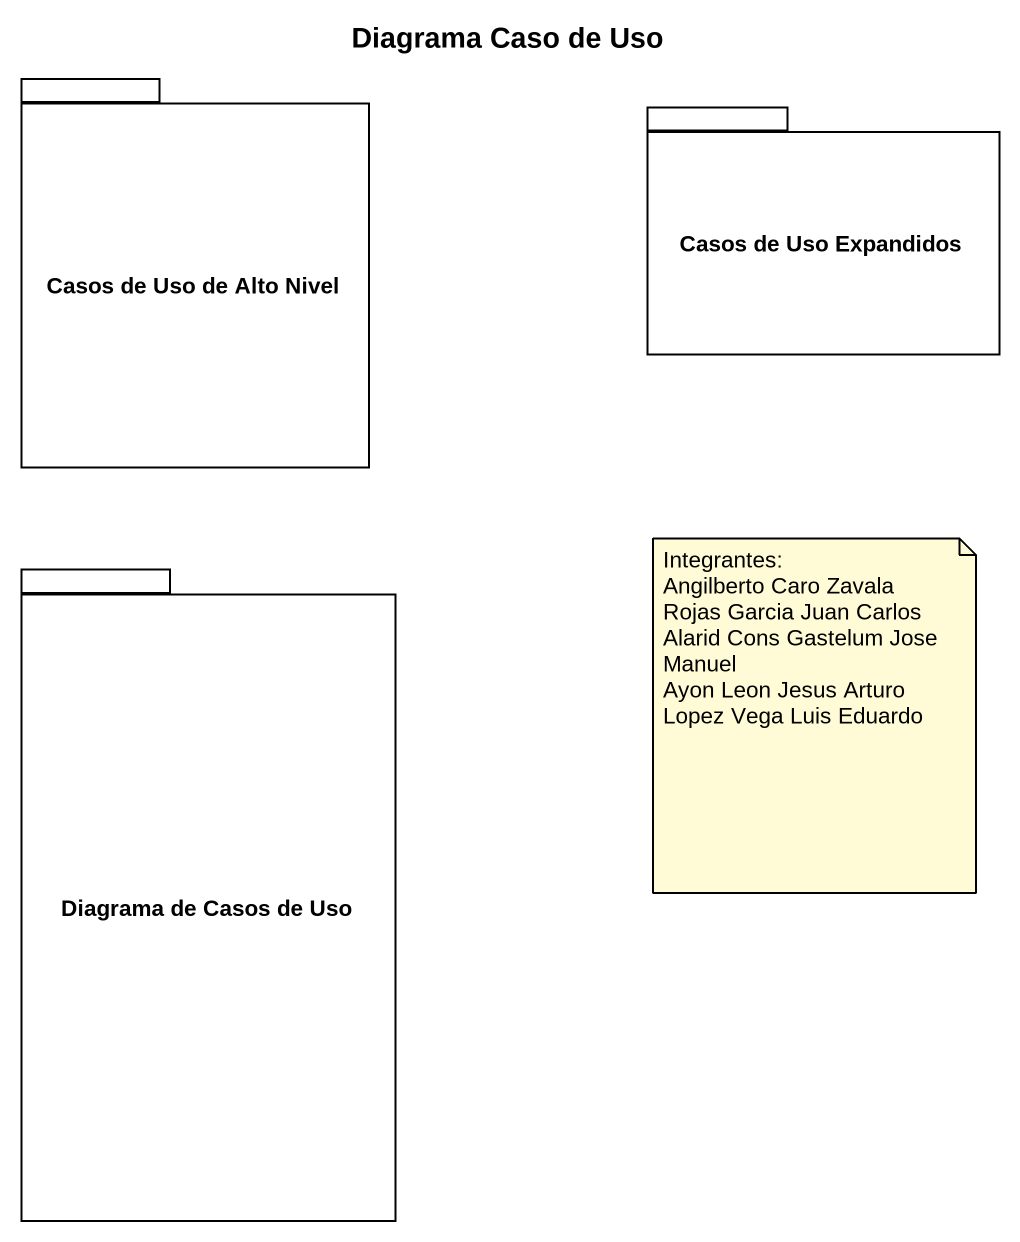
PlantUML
@startuml
title Diagrama Caso de Uso
package "Casos de Uso de Alto Nivel" as Casos_de_Uso_de_Alto_Nivel {
}
package "Casos de Uso Expandidos" as Casos_de_Uso_Expandidos {
}
package "Diagrama de Casos de Uso" as Diagrama_de_Casos_de_Uso {
}
note as N1
  Integrantes:
  Angilberto Caro Zavala
  Rojas Garcia Juan Carlos
  Alarid Cons Gastelum Jose Manuel
  Ayon Leon Jesus Arturo
  Lopez Vega Luis Eduardo
end note
@enduml
